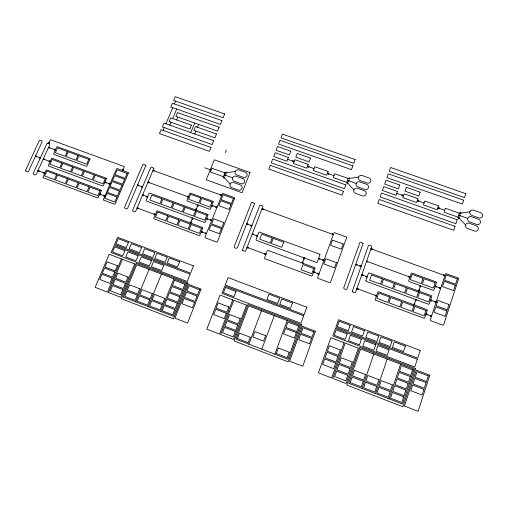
<?xml version="1.0" encoding="UTF-8"?>
<svg xmlns="http://www.w3.org/2000/svg" width="508" height="508" viewBox="0 0 508 508"><rect width="100%" height="100%" fill="white"/><g stroke="black" fill="none" stroke-linecap="round" stroke-linejoin="round"><path stroke-width="0.76" d="M458.07 217.138L459.372 213.214L460.661 212.331L460.94 213.716L445.408 208.299L444.1 212.217L459.607 217.735L458.565 218.656L458.07 217.138L465.614 224.936A2.972 2.769 28.5 0 0 467.544 228.562L474.542 231.038A2.978 2.769 29 0 0 478.206 229.387A2.978 2.769 29 0 0 476.263 225.755L469.271 223.291A2.972 2.769 28.5 0 0 465.614 224.936M414.122 304.933L413.931 303.657L415.036 304.063L414.122 304.933L415.912 299.574L415.011 300.444L416.109 300.85L415.919 299.58M418.789 291.027L418.592 289.763L419.691 290.163L418.789 291.027L420.554 285.712L419.659 286.576L420.757 286.976L420.567 285.718M389.007 398.818L400.571 364.141M375.514 393.611L387.179 359.061M362.077 388.43L373.844 354M346.793 182.34L348.19 178.518L349.485 177.66L349.707 179.006L334.709 173.761L333.292 177.578L348.278 182.918L347.224 183.813L346.793 182.34L353.905 189.916A2.864 2.73 15.2 0 0 355.676 193.44L362.433 195.84A2.87 2.73 16.3 0 0 366.071 194.227A2.87 2.73 16.3 0 0 364.287 190.697L357.537 188.309A2.864 2.73 15.2 0 0 353.905 189.916M302.362 263.119L302.216 261.88L303.282 262.274L302.362 263.119L304.279 257.918M274.815 354.171L287.217 320.548M261.817 349.155L274.314 315.646M248.876 344.164L261.468 310.775M223.425 176.682L224.949 172.898L226.251 172.047L226.422 173.374L211.842 168.192L210.312 171.964L224.866 177.248L223.799 178.137L223.425 176.682L230.149 184.175A2.813 2.705 -9.4 0 0 231.756 187.662L238.322 190.03A2.819 2.711 -8 0 0 241.967 188.436A2.819 2.711 -8 0 0 240.347 184.944L233.782 182.582A2.813 2.705 -9.4 0 0 230.149 184.175M190.583 223.101L191.503 222.282L190.481 221.901L190.583 223.101L192.621 218.053L192.735 219.253L191.713 218.878L192.634 218.059M195.91 210.001L196.831 209.182L195.809 208.807L195.91 210.001L197.936 204.991L198.05 206.178L197.028 205.804L197.949 204.991M160.693 311.455L173.907 278.829M225.336 152.571L226.384 149.987M148.171 306.622L161.474 274.11M135.706 301.809L149.092 269.405M194.697 133.966L195.891 131.096M197.479 127.273L198.666 124.416M190.71 132.556L194.691 123.012M169.863 125.171L171.075 122.32M172.682 118.523L176.695 109.074M176.638 119.92L177.838 117.075M163.068 130.435L164.287 127.578M165.906 123.774L172.752 107.69M174.358 103.93L175.552 101.111M122.612 170.548L123.539 169.767L122.549 169.393L122.612 170.548L124.358 166.599L50.394 139.694L48.628 143.548L48.578 142.418L49.549 142.773L48.628 143.548M224.949 172.898L235.204 171.526A2.807 2.686 -8 0 1 238.824 169.939L245.37 172.282A2.807 2.692 -6.7 0 1 246.99 175.749A2.807 2.692 -6.7 0 1 243.364 177.336L236.811 174.987A2.807 2.686 -8 0 1 235.204 171.526M348.19 178.518L358.553 177.14A2.857 2.711 14.3 0 1 362.166 175.539L368.903 177.902A2.864 2.711 15.4 0 1 370.681 181.407A2.864 2.711 15.4 0 1 367.062 183.007L360.318 180.632A2.857 2.711 14.3 0 1 358.553 177.14M459.372 213.214L469.919 211.817A2.959 2.75 27.2 0 1 473.564 210.179L480.53 212.623A2.965 2.75 27.7 0 1 482.473 216.224A2.965 2.75 27.7 0 1 478.828 217.862L471.849 215.411A2.959 2.75 27.2 0 1 469.919 211.817M48.552 147.428L49.74 147.307L49.301 148.26L48.552 147.428L55.372 149.911L54.61 149.085L54.178 150.044L55.366 149.917M35.49 156.159L36.684 156.039L36.239 156.997L35.49 156.159L40.348 157.937L39.592 157.105L39.148 158.071L40.342 157.944M43.256 159.004L44.45 158.883L44.012 159.849L43.256 159.004L50.095 161.512L49.34 160.68L48.901 161.646L50.095 161.519M37.935 170.663L39.129 170.536L38.684 171.507L37.935 170.663L44.787 173.19L44.031 172.352L43.586 173.323L44.78 173.196M153.003 170.415L154.21 170.288L153.797 171.266L153.003 170.415L221.761 195.351L220.536 195.485L220.936 194.488L221.761 195.358M294.145 161.601L292.583 161.766L293.065 160.509L294.145 161.601L287.642 159.309M104.927 182.207L106.134 182.08L105.702 183.064L104.927 182.207L109.899 184.023M148.018 182.175L149.225 182.048L148.812 183.032L148.018 182.175L188.379 196.901L187.566 196.044L187.154 197.034L188.373 196.907M224.187 174.79L225.743 174.625L225.241 175.889L224.187 174.79L232.683 177.838M307.461 166.3L309.029 166.141L308.546 167.399L307.461 166.3L314.007 168.612M137.509 185.166L138.722 185.045L138.303 186.03L137.509 185.166L142.519 186.995L141.726 186.144L141.307 187.128L142.519 187.001M99.733 194.113L100.946 193.986L100.514 194.977L99.733 194.113L104.718 195.948L103.93 195.091L103.505 196.082L104.712 195.955M327.412 173.342L328.981 173.177L328.511 174.447L327.412 173.342L333.997 175.666M142.577 195.009L143.796 194.888L143.377 195.878L142.577 195.009L147.612 196.85L146.812 195.993L146.393 196.983L147.606 196.863M347.491 180.429L349.066 180.264L348.602 181.54L347.491 180.429L356.235 183.515A2.857 2.718 14.7 0 1 359.855 181.908L366.598 184.29A2.864 2.724 15.8 0 1 368.376 187.801A2.864 2.724 15.8 0 1 364.75 189.414L358 187.027A2.857 2.718 14.7 0 1 356.235 183.515M137.096 207.95L138.316 207.823L137.89 208.82L137.096 207.95L155.296 214.674M211.83 205.473L213.055 205.346L212.655 206.35L211.83 205.473L216.96 207.334L216.129 206.47L215.729 207.467L216.954 207.347M262.039 208.744L263.271 208.617L262.884 209.62L262.039 208.744L333.337 234.582M403.504 195.732L401.917 195.891L402.368 194.602L403.504 195.732L396.773 193.358M206.572 218.535L207.804 218.408L207.397 219.418L206.572 218.535L211.715 220.415L210.884 219.539L210.477 220.548L211.709 220.421M417.284 200.584L418.884 200.419L418.433 201.714L417.284 200.584L424.059 202.971M246.685 223.914L247.923 223.787L247.523 224.796L246.685 223.914L251.879 225.8L250.641 225.939L251.035 224.923L251.879 225.812M201.276 231.692L202.508 231.565L202.101 232.581L201.276 231.692L206.432 233.591L205.194 233.724L205.6 232.708L206.426 233.597M437.934 207.855L439.534 207.689L439.096 208.991L437.934 207.855L444.754 210.255M252.216 234.067L253.454 233.94L253.06 234.956L252.216 234.067L257.435 235.972L256.191 236.106L256.584 235.083L257.429 235.979M458.718 215.176L460.324 215.011L459.892 216.319L458.718 215.176L467.773 218.364A2.965 2.756 27.8 0 0 469.703 221.971L476.688 224.441A2.972 2.762 28.3 0 0 480.346 222.796A2.972 2.762 28.3 0 0 478.403 219.177L471.418 216.719A2.965 2.756 27.8 0 0 467.773 218.364M247.047 247.383L248.291 247.256L247.898 248.285L247.047 247.383L265.925 254.356L264.674 254.495L265.068 253.46L265.925 254.368M370.961 248.78L372.218 248.653L371.85 249.688L370.961 248.78L444.875 275.577L443.598 275.717L443.948 274.657L444.875 275.584M318.586 258.445L319.843 258.318L319.462 259.359L318.586 258.445L323.92 260.394L322.663 260.534L323.037 259.493L323.913 260.407M366.56 261.252L367.824 261.118L367.455 262.166L366.56 261.252L409.95 277.076L408.68 277.216L409.035 276.155L409.95 277.082M355.752 264.382L357.01 264.249L356.641 265.297L355.752 264.382L361.137 266.338M313.62 271.996L314.877 271.869L314.496 272.917L313.62 271.996L318.967 273.964L317.703 274.104L318.084 273.056L318.967 273.977M361.76 274.86L363.03 274.733L362.655 275.781L361.76 274.86L367.17 276.835L365.9 276.974L366.268 275.92L367.17 276.847M356.921 288.582L358.191 288.455L357.816 289.516L356.921 288.582L376.498 295.815L375.215 295.954L375.583 294.888L376.491 295.821M435.172 286.29L436.448 286.163L436.099 287.223L435.172 286.29L440.69 288.29L439.407 288.43L439.757 287.369L440.684 288.303M430.587 300.145L431.87 300.018L431.514 301.092L430.587 300.145L436.118 302.171L434.829 302.311L435.185 301.238L436.112 302.177M425.958 314.115L427.247 313.988L426.891 315.062L425.958 314.115L431.508 316.16L430.219 316.293L430.574 315.214L431.508 316.166M47.657 143.199L46.958 143.497L33.23 173.476C33.045 174.638 35.446 175.47 36.151 174.561L49.879 144.513L49.682 143.942L47.669 143.199M204.673 167.78L211.08 170.078M242.849 250.527L245.034 251.327L245.637 251.022L262.82 206.731C262.915 205.556 260.509 204.711 259.734 205.562L242.519 249.815L242.843 250.527M363.144 243.395L346.951 289.071C346.202 290.074 343.662 289.096 343.706 287.871L359.924 242.392L360.572 242.1L363.144 243.395M365.824 280.721L366.211 281.299L428.644 304.286L429.311 303.981L431.819 296.393L431.432 295.707L369.119 272.859L368.44 273.202L365.824 280.721M25.4 170.783L27.699 171.99L28.34 171.717L42.12 141.732C42.291 140.589 39.992 139.871 39.249 140.633L25.4 170.783M352.33 291.23C352.603 292.354 354.857 293.275 355.613 292.284L371.691 246.71C371.716 245.491 369.303 244.634 368.49 245.497L352.33 291.23M346.678 237.471L330.429 282.556L329.825 282.766L317.83 278.295L317.627 277.647L333.966 232.924L334.613 232.734L346.297 236.969L346.678 237.471M319.932 254.648L317.214 262.166L316.56 262.458L256.356 240.297L256.013 239.643L258.813 232.397L259.461 232.112L319.557 254.14L319.932 254.648M314.992 268.135L312.255 275.711L311.645 276.015L264.871 258.686L264.516 258.077L267.322 250.698L267.926 250.393L314.617 267.621L314.992 268.135M254.578 203.537L237.299 247.879C236.582 248.863 234.074 247.936 234.175 246.723L251.466 202.571L252.114 202.286L254.578 203.537M234.69 198.126L217.335 241.897L216.687 242.087L205.137 237.757L204.997 237.16L222.434 193.739L223.069 193.554L234.34 197.637L234.69 198.126M208.013 214.846L205.111 222.148L204.464 222.434L146.418 201.054L146.094 200.463L149.073 193.383L149.72 193.097L207.664 214.351L208.013 214.846M213.271 201.797L210.407 208.998L209.899 209.347L187.242 201.098L186.9 200.609L189.795 193.453L190.354 193.11L212.922 201.308L213.271 201.797M202.743 227.94L199.822 235.293L199.168 235.585L154.121 218.878L153.797 218.281L156.781 211.125L157.378 210.826L202.394 227.444L202.743 227.94M153.873 168.269L135.617 211.436C134.912 212.395 132.461 211.493 132.594 210.318L150.857 167.329L151.492 167.056L153.873 168.269M145.891 165.373L127.559 208.451C126.841 209.379 124.403 208.521 124.549 207.334L142.881 164.44L143.516 164.167L145.891 165.373M128.441 173.012L115.087 204.038L114.484 204.178L103.283 199.962L116.599 168.694L117.196 168.554L128.111 172.536L128.441 173.012M458.641 278.638L443.554 325.044L442.938 325.253L430.492 320.618L430.263 319.951L445.465 273.863L446.119 273.672L458.241 278.066L458.641 278.638M106.445 178.619L103.384 185.725L102.743 186.004L48.603 166.053L48.298 165.481L51.429 158.579L52.07 158.306L106.121 178.137L106.445 178.619M436.423 282.442L433.934 290.03L433.419 290.398L409.054 281.527L408.661 280.899L411.207 273.368L411.759 273.05L436.023 281.864L436.423 282.442M101.282 190.462L98.203 197.618L97.555 197.898L43.275 177.768L42.977 177.19L46.126 170.244L46.768 169.97L100.959 189.979L101.282 190.462M427.234 310.191L424.694 317.945L424.028 318.243L375.558 300.279L375.183 299.593L377.8 292.043L378.409 291.732L426.834 309.601L427.234 310.191M90.049 159.01L86.976 166.027L86.379 166.313L53.886 154.419L53.575 153.905L56.693 147.002L57.283 146.717L89.726 158.54L90.049 159.01M423.926 389.376L422.097 395.008L410.781 390.671L412.623 385.058L423.926 389.376M426.117 382.638L424.294 388.252L412.991 383.934L414.833 378.333L426.117 382.638M428.301 375.92L426.479 381.514L415.201 377.215L417.03 371.64L428.301 375.92M429.787 375.234L418.078 411.321L404.451 406.057L416.268 370.103L429.787 375.234M446.907 310.966L445.154 316.363L434.035 312.261L435.807 306.883L446.907 310.966M449.009 304.514L447.262 309.893L436.162 305.803L437.928 300.444L449.009 304.514M455.27 285.286L453.536 290.608L442.487 286.576L444.233 281.273L455.27 285.286M457.34 278.924L455.619 284.226L444.583 280.213L446.322 274.93L457.34 278.924M415.512 368.56L402.946 406.756L346.818 385.07L359.842 347.44L415.512 368.56M403.663 396.831L401.803 402.482L390.512 398.126L392.386 392.494L403.663 396.831M405.892 390.068L404.038 395.7L392.76 391.363L394.633 385.75L405.892 390.068M408.115 383.33L406.267 388.944L395.008 384.626L396.869 379.031L408.115 383.33M410.331 376.619L408.483 382.213L397.243 377.914L399.104 372.345L410.331 376.619M412.534 369.932L410.699 375.501L399.472 371.227L401.32 365.677L412.534 369.932M414.026 369.246L402.558 404.05L348.704 383.267L360.572 348.958L414.026 369.246M417.309 359.264L414.757 367.024L332.772 335.94L335.464 328.346L417.309 359.264M420.218 350.437L417.678 358.159L335.845 327.266L338.525 319.71L420.218 350.437M425.914 310.49L424.129 315.881L413.067 311.785L414.865 306.413L425.914 310.49M430.53 296.57L428.752 301.923L417.728 297.866L419.513 292.532L430.53 296.57M435.121 282.727L433.362 288.03L422.364 284.016L424.136 278.721L435.121 282.727M455.022 226.339L453.714 230.295L377.819 203.359L379.197 199.479L455.022 226.339M457.2 219.761L455.898 223.704L380.111 196.901L381.489 193.034L457.2 219.761M463.683 200.184L462.394 204.083L386.95 177.66L388.309 173.838L463.683 200.184M465.83 193.707L464.541 197.593L389.211 171.298L390.563 167.488L465.83 193.707M390.138 391.624L388.258 397.256L377.012 392.919L378.911 387.306L390.138 391.624M392.386 384.886L390.512 390.5L379.285 386.182L381.171 380.587L392.386 384.886M405.346 346.075L403.511 351.574L392.379 347.37L394.227 341.89L405.346 346.075M413.766 306L411.963 311.372L400.939 307.296L402.755 301.936L413.766 306M418.414 292.125L416.624 297.459L405.638 293.421L407.441 288.106L418.414 292.125M423.043 278.327L421.272 283.616L410.318 279.61L412.102 274.339L423.043 278.327M376.669 386.442L374.771 392.055L363.576 387.737L365.487 382.143L376.669 386.442M378.936 379.73L377.044 385.324L365.868 381.025L367.773 375.45L378.936 379.73M389.045 349.828L387.185 355.327L376.079 351.117L377.952 345.637L389.045 349.828M392.011 341.059L390.157 346.532L379.076 342.354L380.936 336.893L392.011 341.059M438.595 205.905L437.274 209.81L423.393 204.915L424.726 201.022L438.595 205.905M401.669 301.511L399.853 306.87L388.874 302.8L390.703 297.466L401.669 301.511M406.343 287.699L404.546 293.014L393.598 288.989L395.415 283.693L406.343 287.699M363.258 381.286L361.347 386.88L350.202 382.581L352.127 377.006L363.258 381.286M365.544 374.599L363.639 380.168L352.514 375.888L354.432 370.332L365.544 374.599M375.742 344.799L373.863 350.279L362.807 346.088L364.7 340.62L375.742 344.799M378.733 336.061L376.866 341.516L365.83 337.35L367.709 331.915L378.733 336.061M389.611 297.059L387.775 302.393L376.847 298.348L378.689 293.027L389.611 297.059M394.322 283.293L392.506 288.588L381.61 284.575L383.438 279.298L394.322 283.293M420.154 192.176L418.821 196.05L405.054 191.211L406.4 187.35L420.154 192.176M417.957 198.641L416.617 202.527L402.831 197.663L404.178 193.796L417.957 198.641M347.688 375.298L345.751 380.867L334.664 376.587L336.614 371.037L347.688 375.298M349.999 368.637L348.069 374.18L337.001 369.926L338.938 364.395L349.999 368.637M352.298 361.994L350.38 367.525L339.325 363.29L341.255 357.778L352.298 361.994M358.362 348.12L346.088 383.527L332.778 378.384L345.154 343.103L358.362 348.12M361.391 339.376L359.499 344.837L348.494 340.665L350.399 335.223L361.391 339.376M364.407 330.67L362.528 336.105L351.542 331.959L353.441 326.542L364.407 330.67M382.346 278.898L380.517 284.175L369.659 280.181L371.507 274.917L382.346 278.898M335.629 363.125L333.686 368.649L322.663 364.414L324.618 358.902L335.629 363.125M337.953 356.514L336.017 362.02L325.012 357.803L326.962 352.311L337.953 356.514M340.265 349.929L338.334 355.416L327.349 351.219L329.292 345.745L340.265 349.929M344.056 342.69L331.673 377.958L318.421 372.84L330.905 337.699L344.056 342.69M347.11 333.978L345.205 339.414L334.251 335.267L336.169 329.838L347.11 333.978M350.158 325.304L348.253 330.721L337.325 326.593L339.236 321.196L350.158 325.304M397.453 191.427L396.1 195.294L382.403 190.462L383.769 186.614L397.453 191.427M399.707 185.007L398.355 188.855L384.683 184.048L386.042 180.213L399.707 185.007M360.242 265.436L359.867 266.478L361.131 266.351L360.242 265.436M311.544 338.411L309.582 343.853L298.698 339.693L300.673 334.27L311.544 338.411M313.893 331.895L311.937 337.325L301.066 333.185L303.035 327.774L313.893 331.895M315.366 331.229L302.768 366.217L289.649 361.15L302.343 326.288L315.366 331.229M336.429 262.636L334.543 267.856L323.844 263.919L325.742 258.718L336.429 262.636M343.167 243.98L341.3 249.142L330.645 245.262L332.524 240.113L343.167 243.98M301.657 324.796L288.157 361.829L234.086 340.944L248.012 304.451L301.657 324.796M343.51 191.3L342.094 195.155L268.776 169.075L270.25 165.297L343.51 191.3M345.853 184.899L344.449 188.735L271.234 162.782L272.701 159.023L345.853 184.899M352.844 165.83L351.447 169.628L278.549 144.043L280.003 140.322L352.844 165.83M355.155 159.525L353.765 163.303L280.968 137.846L282.416 134.131L355.155 159.525M289.179 352.209L287.179 357.689L276.301 353.498L278.314 348.031L289.179 352.209M296.335 332.613L294.354 338.036L283.528 333.902L285.521 328.498L296.335 332.613M298.704 326.13L296.729 331.534L285.915 327.419L287.903 322.028L298.704 326.13M332.461 233.699L332.086 234.721L333.331 234.594L332.461 233.699M300.177 325.463L287.865 359.207L235.985 339.192L248.672 305.918L300.177 325.463M303.714 315.786L300.965 323.31L221.958 293.357L224.828 285.991L303.714 315.786M306.832 307.219L304.101 314.712L225.234 284.944L228.098 277.609L306.832 307.219M313.69 268.484L311.772 273.717L301.111 269.767L303.041 264.554L313.69 268.484M292.462 303.028L290.493 308.356L279.768 304.311L281.75 298.996L292.462 303.028M265.601 335.699L263.582 341.122L252.813 336.982L254.851 331.578L265.601 335.699M279.61 298.19L277.628 303.505L266.948 299.472L268.942 294.176L279.61 298.19M328.117 171.444L326.701 175.247L313.29 170.51L314.725 166.719L328.117 171.444M250.254 337.242L248.209 342.665L237.471 338.525L239.528 333.115L250.254 337.242M308.178 164.414L306.743 168.199L293.421 163.487L294.869 159.722L308.178 164.414M310.54 158.115L309.112 161.887L295.808 157.201L297.25 153.441L310.54 158.115M283.737 242.176L281.794 247.313L271.278 243.453L273.234 238.322L283.737 242.176M235.255 331.47L233.191 336.868L222.504 332.753L224.58 327.368L235.255 331.47M237.719 325.012L235.661 330.39L224.993 326.288L227.063 320.923L237.719 325.012M240.182 318.573L238.131 323.939L227.476 319.856L229.54 314.509L240.182 318.573M246.545 305.111L233.432 339.446L220.605 334.499L233.813 300.279L246.545 305.111M272.186 237.941L270.231 243.065L259.759 239.211L261.728 234.099L272.186 237.941M226.352 313.29L224.288 318.63L213.684 314.566L215.76 309.245L226.352 313.29M228.822 306.902L226.765 312.223L216.173 308.178L218.243 302.87L228.822 306.902M232.753 299.879L219.539 334.086L206.775 329.159L220.078 295.065L232.753 299.879M236.017 291.427L233.978 296.704L223.418 292.703L225.469 287.439L236.017 291.427M288.366 157.429L286.918 161.188L273.679 156.515L275.146 152.762L288.366 157.429M290.786 151.174L289.338 154.921L276.117 150.266L277.578 146.533L290.786 151.174M194.539 302.438L192.437 307.734L181.94 303.708L184.055 298.425L194.539 302.438M197.053 296.094L194.958 301.377L184.474 297.37L186.582 292.106L197.053 296.094M199.555 289.776L197.472 295.04L187.001 291.052L189.103 285.807L199.555 289.776M201.022 289.128L187.573 323.063L174.936 318.186L188.474 284.359L201.022 289.128M250.038 172.555L242.062 192.722L206.21 179.775L214.351 159.804L250.038 172.555M221.431 228.644L219.412 233.731L209.086 229.914L211.118 224.847L221.431 228.644M223.85 222.561L221.837 227.628L211.525 223.831L213.55 218.783L223.85 222.561M231.045 204.445L229.057 209.461L218.783 205.715L220.783 200.717L231.045 204.445M233.432 198.45L231.445 203.448L221.183 199.714L223.183 194.735L233.432 198.45M186.392 283.572L173.266 316.306L123.292 297.015L136.76 264.725L186.392 283.572M190.157 274.18L187.23 281.476L111.093 252.603L114.141 245.453L190.157 274.18M193.484 265.868L190.576 273.139L114.573 244.431L117.602 237.312L193.484 265.868M187.852 282.918L173.457 318.846L121.387 298.723L136.169 263.303L187.852 282.918M174.771 309.518L172.644 314.839L162.166 310.794L164.313 305.492L174.771 309.518M177.324 303.162L175.203 308.458L164.738 304.438L166.878 299.155L177.324 303.162M179.87 296.824L177.749 302.108L167.303 298.101L169.437 292.837L179.87 296.824M182.404 290.512L180.289 295.77L169.863 291.789L171.983 286.544L182.404 290.512M184.925 284.22L182.823 289.465L172.409 285.496L174.523 280.27L184.925 284.22M201.46 228.282L199.415 233.363L189.135 229.553L191.192 224.492L201.46 228.282M206.743 215.17L204.711 220.205L194.462 216.433L196.507 211.411L206.743 215.17M212.007 202.121L209.988 207.118L199.771 203.384L201.797 198.393L212.007 202.121M190.17 224.111L188.112 229.171L177.87 225.381L179.94 220.332L190.17 224.111M195.485 211.036L193.44 216.059L183.229 212.3L185.28 207.289L195.485 211.036M200.774 198.025L198.749 203.01L188.563 199.288L190.608 194.316L200.774 198.025M162.223 304.692L160.077 309.988L149.65 305.968L151.809 300.685L162.223 304.692M164.795 298.355L162.655 303.632L152.235 299.631L154.388 294.367L164.795 298.355M179.597 261.83L177.502 267.005L167.164 263.1L169.272 257.943L179.597 261.83M178.924 219.939L176.854 224.981L166.656 221.202L168.732 216.167L178.924 219.939M184.264 206.921L182.207 211.925L172.034 208.185L174.104 203.187L184.264 206.921M210.941 147.453L209.353 151.327L159.461 133.553L161.093 129.737L210.941 147.453M213.709 140.703L212.128 144.558L162.312 126.879L163.932 123.069L213.709 140.703M216.446 133.966L214.871 137.808L193.897 130.391L195.485 126.575L216.446 133.966M219.189 127.267L217.621 131.096L175.863 116.383L177.463 112.598L219.189 127.267M221.939 120.599L220.383 124.409L170.783 106.998L172.39 103.238L221.939 120.599M224.663 113.951L223.114 117.748L173.59 100.425L175.184 96.679L224.663 113.951M149.727 299.885L147.568 305.162L137.179 301.155L139.351 295.891L149.727 299.885M152.311 293.567L150.158 298.831L139.789 294.837L141.954 289.592L152.311 293.567M163.836 265.424L161.715 270.605L151.403 266.694L153.537 261.531L163.836 265.424M167.215 257.169L165.1 262.325L154.807 258.439L156.934 253.301L167.215 257.169M167.716 215.792L165.633 220.821L155.473 217.056L157.563 212.039L167.716 215.792M173.088 202.819L171.018 207.81L160.884 204.083L162.96 199.098L173.088 202.819M137.281 295.097L135.109 300.355L124.765 296.367L126.949 291.122L137.281 295.097M139.884 288.798L137.719 294.043L127.387 290.074L129.565 284.842L139.884 288.798M151.479 260.75L149.346 265.913L139.078 262.02L141.224 256.877L151.479 260.75M154.876 252.527L152.756 257.664L142.507 253.797L144.64 248.672L154.876 252.527M122.828 289.535L120.637 294.773L110.344 290.805L112.547 285.579L122.828 289.535M125.451 283.267L123.266 288.487L112.986 284.531L115.183 279.324L125.451 283.267M128.06 277.019L125.882 282.219L115.621 278.289L117.805 273.101L128.06 277.019M154.489 213.811L154.07 214.814L155.296 214.687L154.489 213.811M191.51 125.171L189.916 128.981L169.107 121.622L170.713 117.831L191.51 125.171M134.709 263.95L120.79 297.269L108.439 292.5L122.441 259.29L134.709 263.95M138.151 255.714L136.004 260.858L125.781 256.978L127.94 251.854L138.151 255.714M141.573 247.517L139.44 252.635L129.235 248.787L131.382 243.681L141.573 247.517M161.95 198.73L159.874 203.708L149.771 199.993L151.867 195.028L161.95 198.73M112.109 278.149L109.912 283.35L99.682 279.413L101.886 274.225L112.109 278.149M114.738 271.926L112.547 277.108L102.33 273.19L104.527 268.021L114.738 271.926M117.361 265.722L115.176 270.891L104.972 266.992L107.163 261.836L117.361 265.722M121.425 258.902L107.41 292.1L95.11 287.35L109.207 254.267L121.425 258.902M124.885 250.698L122.72 255.822L112.547 251.962L114.719 246.856L124.885 250.698M128.333 242.532L126.181 247.631L116.021 243.796L118.186 238.709L128.333 242.532M116.98 197.047L114.84 202.006L104.851 198.304L106.998 193.358L116.98 197.047M119.539 191.11L117.405 196.056L107.429 192.367L109.569 187.439L119.539 191.11M122.085 185.198L119.964 190.125L109.995 186.455L112.128 181.54L122.085 185.198M124.625 179.305L122.511 184.214L112.554 180.562L114.681 175.666L124.625 179.305M127.152 173.431L125.044 178.321L115.106 174.689L117.221 169.805L127.152 173.431M109.112 183.178L108.687 184.156L109.893 184.036L109.112 183.178M100.025 190.798L97.866 195.739L87.935 192.056L90.1 187.135L100.025 190.798M105.2 178.937L103.061 183.839L93.148 180.194L95.301 175.298L105.2 178.937M89.11 186.766L86.938 191.687L77.045 188.024L79.223 183.115L89.11 186.766M94.31 174.936L92.158 179.826L82.29 176.193L84.449 171.317L94.31 174.936M78.245 182.734L76.067 187.643L66.205 183.985L68.389 179.089L78.245 182.734M83.464 170.955L81.299 175.831L71.463 172.206L73.641 167.348L83.464 170.955M88.805 159.328L86.658 164.167L76.848 160.579L79.007 155.746L88.805 159.328M67.418 178.714L65.227 183.604L55.404 179.965L57.607 175.082L67.418 178.714M72.657 166.986L70.485 171.85L60.681 168.237L62.865 163.392L72.657 166.986M78.029 155.391L75.863 160.217L66.091 156.642L68.263 151.828L78.029 155.391M56.623 174.72L54.426 179.603L44.634 175.978L46.844 171.107L56.623 174.72M61.893 163.036L59.703 167.881L49.943 164.287L52.133 159.455L61.893 163.036M67.285 151.473L65.113 156.286L55.372 152.724L57.556 147.923L67.285 151.473M304.292 257.924L303.371 258.769L304.438 259.156L304.292 257.924M242.862 178.6L236.309 176.251A2.813 2.699 -8.7 0 0 232.683 177.838A2.813 2.699 -8.7 0 0 234.29 181.312L240.849 183.674A2.813 2.705 -7.3 0 0 244.481 182.08A2.813 2.705 -7.3 0 0 242.862 178.6"/></g></svg>
